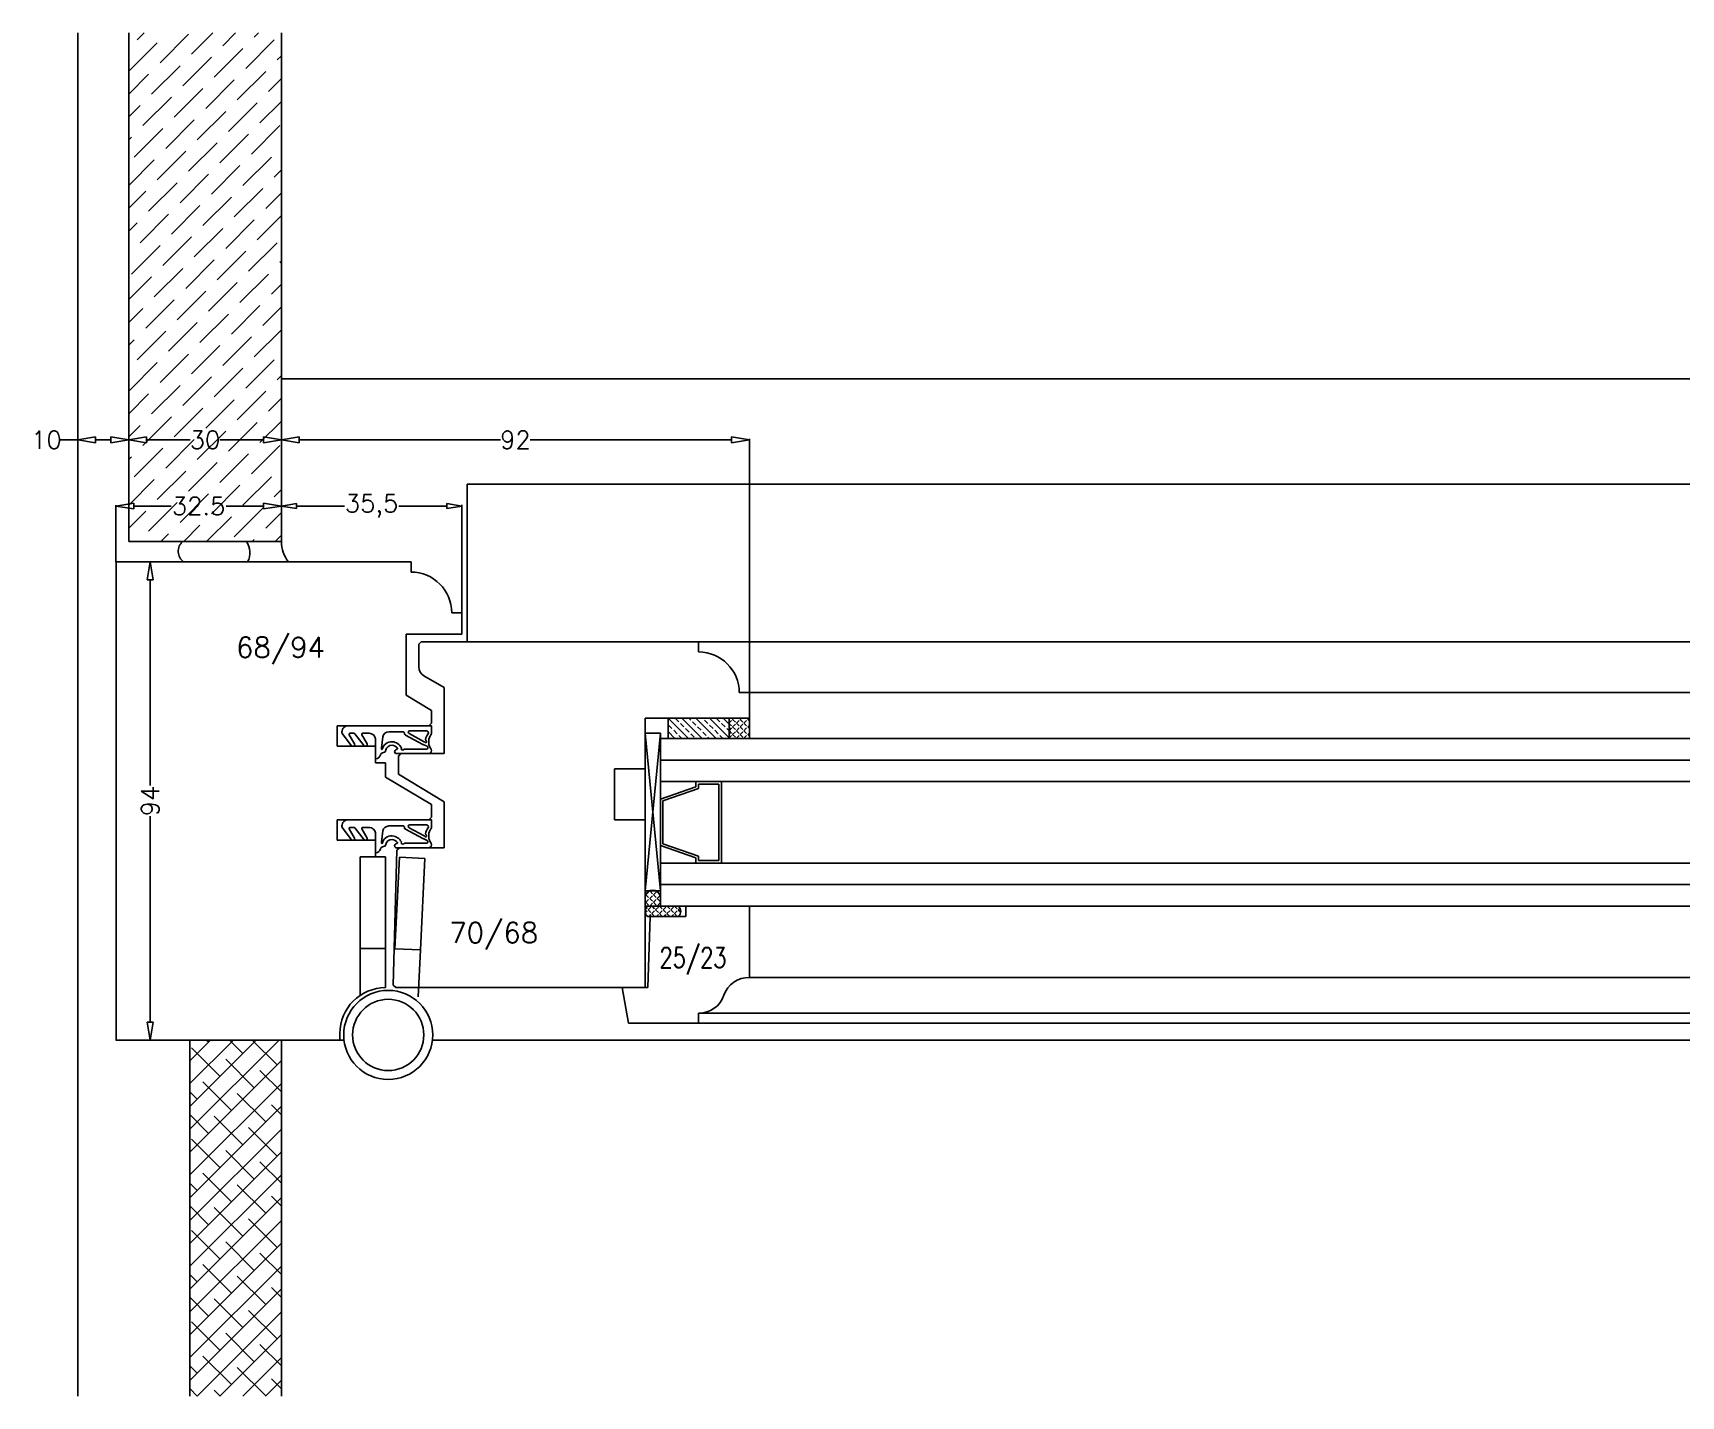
# Model space of a CAD drawing. Header units: millimetres. Extents: x 2806 to 10642, y -276 to 6064.
# Drawn here: x 9234.9 to 9558.9, y 2604.6 to 2872.6 of the extents above; entities that cross this region are included whole.
import ezdxf
from ezdxf.enums import TextEntityAlignment as Align

# ---------------------------------------------------------------- set-up
doc = ezdxf.new("R2010")
doc.units = ezdxf.units.MM
doc.layers.get('0').update_dxf_attribs({"color": 250})
doc.layers.add('dim', color=7, linetype='Continuous')
doc.styles.add('romans', font='romans.shx')
doc.dimstyles.new('Ech 1-1', dxfattribs={"dimtxt": 3.5, "dimasz": 3, "dimexe": 0.25, "dimexo": 0, "dimgap": 0.01, "dimtad": 0, "dimdec": 8, "dimzin": 12, "dimtxsty": 'romans', "dimblk": 'CLOSEDBLANK', "dimcen": 2.5, "dimclrd": 9, "dimclre": 9, "dimclrt": 6, "dimadec": 4, "dimazin": 3, "dimtfac": 1, "dimtdec": 8, "dimtmove": 0, "dimatfit": 3, "dimldrblk": 'CLOSEDBLANK', "dimfxl": 1, "dimarcsym": 0})
doc.dimstyles.new('ECH1-1', dxfattribs={"dimtxt": 3.5, "dimasz": 3.5, "dimexe": 0.18, "dimexo": 0, "dimgap": 0.09, "dimtad": 0, "dimdec": 4, "dimdsep": 46, "dimtxsty": 'romans', "dimblk1": 'CLOSEDBLANK', "dimblk2": 'CLOSEDBLANK', "dimsah": 1, "dimcen": 1, "dimclrd": 3, "dimclre": 3, "dimclrt": 6, "dimadec": 0, "dimazin": 0, "dimtfac": 1, "dimtdec": 4, "dimtofl": 0, "dimtmove": 0, "dimatfit": 3, "dimldrblk": 'CLOSEDBLANK', "dimfxl": 1, "dimtolj": 1, "dimtzin": 0, "dimarcsym": 0})

# ---------------------------------------------------------------- blocks, each defined once
blk = doc.blocks.new('_ClosedBlank')
at = {"color": 0, "linetype": 'ByBlock', "lineweight": -2}
for p, q in [((-1, 0.167), (0, 0)), ((-1, 0.167), (-1, -0.167)), ((0, 0), (-1, -0.167))]:
    blk.add_line(p, q, dxfattribs=at)
blk = doc.blocks.new('*D19')
at = {"layer": 'Defpoints', "color": 0, "transparency": 16777216}
for p in [(9251.24, 2779.55), (9283.74, 2772.56), (9251.24, 2768.56)]:
    blk.add_point(p, dxfattribs=at)
at = {"layer": 'dim', "color": 3, "lineweight": -2, "transparency": 16777216}
for p, q in [((9251.24, 2768.56), (9251.24, 2779.73)), ((9254.74, 2779.55), (9262.07, 2779.55)), ((9280.24, 2779.55), (9272.92, 2779.55)), ((9283.74, 2772.56), (9283.74, 2779.73))]:
    blk.add_line(p, q, dxfattribs=at)
at = {"layer": 'dim', "color": 3, "lineweight": -2, "transparency": 16777216, "xscale": 3.5, "yscale": 3.5, "zscale": 3.5, "rotation": 180}
blk.add_blockref('_ClosedBlank', (9251.24, 2779.55), dxfattribs=at)
at = {"layer": 'dim', "color": 3, "lineweight": -2, "transparency": 16777216, "xscale": 3.5, "yscale": 3.5, "zscale": 3.5}
blk.add_blockref('_ClosedBlank', (9283.74, 2779.55), dxfattribs=at)
at = {"layer": 'dim', "color": 6, "transparency": 16777216, "insert": (9267.49, 2779.55), "char_height": 3.5, "attachment_point": 5, "style": 'romans'}
blk.add_mtext('\\A1;32.5', dxfattribs=at)
blk = doc.blocks.new('*D77')
at = {"layer": 'Defpoints', "color": 0, "transparency": 16777216}
for p in [(9283.74, 2792.55), (9253.74, 2772.56), (9283.74, 2772.56)]:
    blk.add_point(p, dxfattribs=at)
at = {"layer": 'dim', "color": 3, "lineweight": -2, "transparency": 16777216}
for p, q in [((9253.74, 2772.56), (9253.74, 2792.73)), ((9257.24, 2792.55), (9265.82, 2792.55)), ((9280.24, 2792.55), (9271.67, 2792.55)), ((9283.74, 2772.56), (9283.74, 2792.73))]:
    blk.add_line(p, q, dxfattribs=at)
at = {"layer": 'dim', "color": 3, "lineweight": -2, "transparency": 16777216, "xscale": 3.5, "yscale": 3.5, "zscale": 3.5, "rotation": 180}
blk.add_blockref('_ClosedBlank', (9253.74, 2792.55), dxfattribs=at)
at = {"layer": 'dim', "color": 3, "lineweight": -2, "transparency": 16777216, "xscale": 3.5, "yscale": 3.5, "zscale": 3.5}
blk.add_blockref('_ClosedBlank', (9283.74, 2792.55), dxfattribs=at)
at = {"layer": 'dim', "color": 6, "transparency": 16777216, "insert": (9268.74, 2792.55), "char_height": 3.5, "attachment_point": 5, "style": 'romans'}
blk.add_mtext('\\A1;30', dxfattribs=at)
blk = doc.blocks.new('*D20')
at = {"layer": 'Defpoints', "color": 0, "transparency": 16777216}
for p in [(9243.74, 2792.55), (9243.74, 2772.56), (9253.74, 2772.56)]:
    blk.add_point(p, dxfattribs=at)
at = {"layer": 'dim', "color": 3, "lineweight": -2, "transparency": 16777216}
for p, q in [((9243.74, 2792.55), (9240.24, 2792.55)), ((9243.74, 2772.56), (9243.74, 2792.73)), ((9250.24, 2792.55), (9247.24, 2792.55)), ((9253.74, 2772.56), (9253.74, 2792.73))]:
    blk.add_line(p, q, dxfattribs=at)
at = {"layer": 'dim', "color": 3, "lineweight": -2, "transparency": 16777216, "xscale": 3.5, "yscale": 3.5, "zscale": 3.5, "rotation": 180}
blk.add_blockref('_ClosedBlank', (9243.74, 2792.55), dxfattribs=at)
at = {"layer": 'dim', "color": 3, "lineweight": -2, "transparency": 16777216, "xscale": 3.5, "yscale": 3.5, "zscale": 3.5}
blk.add_blockref('_ClosedBlank', (9253.74, 2792.55), dxfattribs=at)
at = {"layer": 'dim', "color": 6, "transparency": 16777216, "insert": (9237.57, 2792.55), "char_height": 3.5, "attachment_point": 5, "style": 'romans'}
blk.add_mtext('\\A1;10', dxfattribs=at)
blk = doc.blocks.new('*D78')
at = {"layer": 'Defpoints', "color": 0, "transparency": 16777216}
for p in [(9251.24, 2768.56), (9251.24, 2674.56), (9257.95, 2674.56)]:
    blk.add_point(p, dxfattribs=at)
at = {"layer": 'dim', "color": 3, "lineweight": -2, "transparency": 16777216}
for p, q in [((9251.24, 2768.56), (9258.13, 2768.56)), ((9257.95, 2765.06), (9257.95, 2724.57)), ((9257.95, 2678.06), (9257.95, 2718.55)), ((9251.24, 2674.56), (9258.13, 2674.56))]:
    blk.add_line(p, q, dxfattribs=at)
at = {"layer": 'dim', "color": 3, "lineweight": -2, "transparency": 16777216, "xscale": 3.5, "yscale": 3.5, "zscale": 3.5}
for p, rotation in [((9257.95, 2768.56), 90), ((9257.95, 2674.56), 270)]:
    blk.add_blockref('_ClosedBlank', p, dxfattribs=dict(at, rotation=rotation))
at = {"layer": 'dim', "color": 6, "transparency": 16777216, "insert": (9257.95, 2721.56), "char_height": 3.5, "attachment_point": 5, "rotation": 90, "style": 'romans'}
blk.add_mtext('\\A1;94', dxfattribs=at)
blk = doc.blocks.new('*D21')
at = {"layer": 'Defpoints', "color": 0, "transparency": 16777216}
for p in [(9283.74, 2792.55), (9283.74, 2772.56), (9375.74, 2742.86)]:
    blk.add_point(p, dxfattribs=at)
at = {"layer": 'dim', "color": 3, "lineweight": -2, "transparency": 16777216}
for p, q in [((9283.74, 2772.56), (9283.74, 2792.73)), ((9287.24, 2792.55), (9326.82, 2792.55)), ((9372.24, 2792.55), (9332.67, 2792.55)), ((9375.74, 2742.86), (9375.74, 2792.73))]:
    blk.add_line(p, q, dxfattribs=at)
at = {"layer": 'dim', "color": 3, "lineweight": -2, "transparency": 16777216, "xscale": 3.5, "yscale": 3.5, "zscale": 3.5, "rotation": 180}
blk.add_blockref('_ClosedBlank', (9283.74, 2792.55), dxfattribs=at)
at = {"layer": 'dim', "color": 3, "lineweight": -2, "transparency": 16777216, "xscale": 3.5, "yscale": 3.5, "zscale": 3.5}
blk.add_blockref('_ClosedBlank', (9375.74, 2792.55), dxfattribs=at)
at = {"layer": 'dim', "color": 6, "transparency": 16777216, "insert": (9329.74, 2792.55), "char_height": 3.5, "attachment_point": 5, "style": 'romans'}
blk.add_mtext('\\A1;92', dxfattribs=at)
blk = doc.blocks.new('*D79')
at = {"layer": 'Defpoints', "color": 0, "transparency": 16777216}
for p in [(9283.74, 2779.55), (9283.74, 2772.56), (9319.24, 2758.56)]:
    blk.add_point(p, dxfattribs=at)
at = {"layer": 'dim', "color": 9, "lineweight": -2, "transparency": 16777216}
for p, q in [((9283.74, 2772.56), (9283.74, 2779.8)), ((9286.74, 2779.55), (9296.15, 2779.55)), ((9316.24, 2779.55), (9306.84, 2779.55)), ((9319.24, 2758.56), (9319.24, 2779.8))]:
    blk.add_line(p, q, dxfattribs=at)
at = {"layer": 'dim', "color": 9, "lineweight": -2, "transparency": 16777216, "xscale": 3, "yscale": 3, "zscale": 3, "rotation": 180}
blk.add_blockref('_ClosedBlank', (9283.74, 2779.55), dxfattribs=at)
at = {"layer": 'dim', "color": 9, "lineweight": -2, "transparency": 16777216, "xscale": 3, "yscale": 3, "zscale": 3}
blk.add_blockref('_ClosedBlank', (9319.24, 2779.55), dxfattribs=at)
at = {"layer": 'dim', "color": 6, "transparency": 16777216, "insert": (9301.49, 2779.55), "char_height": 3.5, "attachment_point": 5, "style": 'romans'}
blk.add_mtext('35,5', dxfattribs=at)

msp = doc.modelspace()

# ---------------------------------------------------------------- linework, layer by layer
for p, q in [((9243.74194473, 2604.55856767), (9243.74194473, 2872.55856767)), ((9253.74194473, 2772.55856767), (9253.74194473, 2872.55856767)), ((9283.74194473, 2872.55856767), (9283.74194473, 2772.55856767)), ((9283.74194473, 2804.55856767), (10503.74194473, 2804.55856767)), ((9320.24194473, 2783.85856767), (9320.24194473, 2752.85856767)), ((9320.24194473, 2783.85856767), (9859.74194473, 2783.85856767)), ((9283.74194473, 2772.55856767), (9253.74194473, 2772.55856767)), ((9251.24194473, 2674.55856767), (9251.24194473, 2768.55856767)), ((9251.24194473, 2768.55856767), (9309.24194473, 2768.55856767)), ((9309.24194473, 2768.55856767), (9309.24194473, 2766.55856767)), ((9317.24194473, 2758.55856767), (9319.24194473, 2758.55856767)), ((9319.24194473, 2758.55856767), (9319.24194473, 2754.35856767)), ((9319.24194473, 2754.35856767), (9308.24194473, 2754.35856767)), ((9308.24194473, 2754.35856767), (9308.24194473, 2742.35856767)), ((9310.74194473, 2752.35856767), (9311.24194473, 2752.85856767)), ((9310.74194473, 2747.90863688), (9310.74194473, 2752.35856767)), ((9311.24194473, 2752.85856767), (9365.74194473, 2752.85856767)), ((9365.74194473, 2752.85856767), (9592.74194473, 2752.85856767)), ((9365.74194473, 2752.85856767), (9365.74194473, 2750.85856767)), ((9315.74194473, 2743.85658151), (9311.73850855, 2746.1785745)), ((9315.74194473, 2730.85856767), (9315.74194473, 2743.85658151)), ((9308.24194473, 2742.35856767), (9313.24194473, 2739.35856767)), ((9373.74194473, 2742.85856767), (9375.74194473, 2742.85856767)), ((9375.74194473, 2742.85856767), (9582.74194473, 2742.85856767)), ((9375.74194473, 2742.85856767), (9375.74194473, 2737.85856767)), ((9313.24194473, 2739.35856767), (9313.24194473, 2736.85856767)), ((9375.74194473, 2737.85856767), (9355.24194473, 2737.85856767)), ((9355.24194473, 2737.85856767), (9355.24194473, 2727.85856767)), ((9359.74194473, 2737.85856767), (9359.74194473, 2733.85856767)), ((9371.74194473, 2737.85856767), (9359.74194473, 2737.85856767)), ((9371.74194473, 2733.85856767), (9371.74194473, 2737.85856767)), ((9371.74194473, 2737.85856767), (9371.74194473, 2733.85856767)), ((9375.74194473, 2737.85856767), (9371.74194473, 2737.85856767)), ((9375.74194473, 2733.85856767), (9375.74194473, 2737.85856767)), ((9312.74194473, 2736.35856767), (9294.74194473, 2736.35856767)), ((9294.74194473, 2736.35856767), (9294.74194473, 2732.35856767)), ((9313.24194473, 2736.85856767), (9312.74194473, 2736.35856767)), ((9355.24194473, 2734.85856767), (9358.24194473, 2703.85856767)), ((9358.24194473, 2734.85856767), (9355.24194473, 2703.85856767)), ((9358.24194473, 2734.85856767), (9355.24194473, 2734.85856767)), ((9355.24194473, 2734.85856767), (9355.24194473, 2703.85856767)), ((9358.24194473, 2703.85856767), (9358.24194473, 2734.85856767)), ((9294.74194473, 2732.35856767), (9302.24194473, 2732.35856767)), ((9302.24194473, 2732.35856767), (9302.24194473, 2729.05856767)), ((9306.74194473, 2730.35856767), (9307.24194473, 2730.85856767)), ((9307.24194473, 2730.85856767), (9315.74194473, 2730.85856767)), ((9837.24194473, 2733.85856767), (9358.24194473, 2733.85856767)), ((9358.24194473, 2700.85856767), (9358.24194473, 2733.85856767)), ((9359.74194473, 2733.85856767), (9371.74194473, 2733.85856767)), ((9371.74194473, 2733.85856767), (9375.74194473, 2733.85856767)), ((9302.24194473, 2729.05856767), (9304.24194473, 2729.05856767)), ((9304.24194473, 2729.05856767), (9304.24194473, 2726.25856767)), ((9306.74194473, 2726.85858098), (9306.74194473, 2730.35856767)), ((9355.24194473, 2727.85856767), (9349.24194473, 2727.85856767)), ((9349.24194473, 2727.85856767), (9349.24194473, 2717.85856767)), ((9837.24194473, 2729.60856767), (9358.24194473, 2729.60856767)), ((9304.24194473, 2726.25856767), (9313.24194473, 2720.85856767)), ((9315.74194473, 2721.35858988), (9306.74194473, 2726.85858098)), ((9365.24159952, 2724.35902794), (9358.24159952, 2721.92569715)), ((9837.24194473, 2725.35856767), (9358.24194473, 2725.35856767)), ((9370.24159952, 2725.35902794), (9365.24159952, 2725.35902794)), ((9365.24159952, 2725.35902794), (9365.24159952, 2724.35902794)), ((9369.74159952, 2724.85902794), (9365.74159952, 2724.85902794)), ((9365.74159952, 2724.85902794), (9365.74159952, 2724.00348892)), ((9369.74159952, 2709.85902793), (9369.74159952, 2724.85902794)), ((9370.24159952, 2709.35902793), (9370.24159952, 2725.35902794)), ((9315.74194473, 2712.35856767), (9315.74194473, 2721.35858988)), ((9358.24159952, 2721.92569715), (9358.24159952, 2712.79235872)), ((9365.74159952, 2724.00348892), (9358.74159952, 2721.57015813)), ((9358.74159952, 2721.57015813), (9358.74159952, 2713.14789774)), ((9312.74194473, 2717.85856767), (9294.74194473, 2717.85856767)), ((9294.74194473, 2717.85856767), (9294.74194473, 2713.85856767)), ((9313.24194473, 2718.35856767), (9312.74194473, 2717.85856767)), ((9313.24194473, 2720.85856767), (9313.24194473, 2718.35856767)), ((9349.24194473, 2717.85856767), (9355.24194473, 2717.85856767)), ((9355.24194473, 2717.85856767), (9355.24194473, 2684.85856767)), ((9294.74194473, 2713.85856767), (9302.24194473, 2713.85856767)), ((9302.24194473, 2713.85856767), (9302.24194473, 2710.55856767)), ((9305.74194473, 2685.35839822), (9306.44507414, 2711.85873713)), ((9306.44507414, 2711.85873713), (9306.95809056, 2712.35856767)), ((9306.95809056, 2712.35856767), (9315.74194473, 2712.35856767)), ((9358.24159952, 2712.79235872), (9365.24159952, 2710.35902793)), ((9358.74159952, 2713.14789774), (9365.74159952, 2710.71456695)), ((9299.24194473, 2692.55856767), (9299.24194473, 2710.55856767)), ((9299.24194473, 2710.55856767), (9304.24194473, 2710.55856767)), ((9302.24194473, 2710.55856767), (9304.24194473, 2710.55856767)), ((9304.24194473, 2710.55856767), (9304.24194473, 2692.55856767)), ((9304.24194473, 2710.55856767), (9304.24194473, 2684.85856767)), ((9306.95920905, 2710.4918432), (9306.07573462, 2692.51353758)), ((9311.95318283, 2710.24643364), (9306.95920905, 2710.4918432)), ((9311.0697084, 2692.26812802), (9311.95318283, 2710.24643364)), ((9837.24194473, 2709.35856767), (9358.24194473, 2709.35856767)), ((9365.24159952, 2710.35902793), (9365.24159952, 2709.35902793)), ((9365.24159952, 2709.35902793), (9370.24159952, 2709.35902793)), ((9365.74159952, 2710.71456695), (9365.74159952, 2709.85902793)), ((9365.74159952, 2709.85902793), (9369.74159952, 2709.85902793)), ((9837.24194473, 2705.10856767), (9358.24194473, 2705.10856767)), ((9355.24194473, 2703.85856767), (9358.24194473, 2703.85856767)), ((9355.24194473, 2702.85856767), (9355.24194473, 2700.85856767)), ((9358.24194473, 2700.85856767), (9358.24194473, 2702.85856767)), ((9355.24194473, 2700.85856767), (9358.24194473, 2700.85856767)), ((9355.74194473, 2684.85856767), (9356.24194473, 2698.85856767)), ((9361.74194473, 2700.85856767), (9355.75274429, 2700.85856767)), ((9355.75274429, 2698.85856767), (9361.74194473, 2698.85856767)), ((9356.24194473, 2698.85856767), (9363.24194473, 2698.85856767)), ((9837.24194473, 2700.85856767), (9358.24194473, 2700.85856767)), ((9363.24194473, 2698.85856767), (9363.24194473, 2700.85856767)), ((9363.24194473, 2700.85856767), (9375.74194473, 2700.85856767)), ((9375.74194473, 2700.85856767), (9375.74194473, 2686.85856767)), ((9299.24194473, 2692.55856767), (9299.24194473, 2683.34188245)), ((9304.24194473, 2692.55856767), (9299.24194473, 2692.55856767)), ((9306.07573462, 2692.51353758), (9311.0697084, 2692.26812802)), ((9311.0697084, 2692.26812802), (9310.61733587, 2683.06255114)), ((9582.74194473, 2686.85856767), (9375.74194473, 2686.85856767)), ((9306.22892831, 2684.85856767), (9305.74194473, 2685.35839822)), ((9355.24194473, 2684.85856767), (9306.22892831, 2684.85856767)), ((9351.99194473, 2677.85856767), (9350.74194473, 2684.85856767)), ((9350.74194473, 2684.85856767), (9355.74194473, 2684.85856767)), ((9365.74194473, 2679.85856767), (9365.74194473, 2677.85856767)), ((9592.74194473, 2679.85856767), (9365.97503899, 2679.85856767)), ((9295.24194473, 2675.85856767), (9295.24194473, 2674.55856767)), ((9365.74194473, 2677.85856767), (9351.99194473, 2677.85856767)), ((9592.74194473, 2677.85856767), (9365.74194473, 2677.85856767)), ((9295.24194473, 2674.55856767), (9251.24194473, 2674.55856767)), ((9265.74194473, 2604.55856767), (9265.74194473, 2674.55856767)), ((9283.74194473, 2604.55856767), (9283.74194473, 2674.55856767)), ((9295.24194473, 2674.55856767), (9296.00924755, 2674.55856767)), ((9859.74194473, 2674.55856767), (9313.47464191, 2674.55856767))]:
    msp.add_line(p, q)
at = {"linetype": 'Continuous'}
for p, q in [((9253.74194473, 2865.02349159), (9259.3310444, 2870.61259127)), ((9255.40218235, 2871.17385727), (9256.78689275, 2872.55856767)), ((9259.89231041, 2866.68372921), (9265.50497049, 2872.29638929)), ((9266.06623649, 2868.36752724), (9270.25727693, 2872.55856767)), ((9272.24016258, 2870.05132526), (9274.74740499, 2872.55856767)), ((9276.73029064, 2865.5611972), (9282.34295071, 2871.17385727)), ((9278.41408866, 2871.73512328), (9279.23753305, 2872.55856767)), ((9264.38243847, 2862.19360115), (9269.99509855, 2867.80626123)), ((9270.55636455, 2863.87739918), (9276.16902463, 2869.49005925)), ((9282.90421672, 2867.24499522), (9283.74194473, 2868.08272323)), ((9253.74194473, 2860.53336353), (9257.64724638, 2864.43866518)), ((9258.20851239, 2860.50980313), (9263.82117246, 2866.12246321)), ((9275.04649262, 2859.38727112), (9280.65915269, 2864.99993119)), ((9262.69864045, 2856.01967507), (9268.31130052, 2861.63233515)), ((9268.87256653, 2857.70347309), (9274.48522661, 2863.31613317)), ((9281.2204187, 2861.07106914), (9283.74194473, 2863.59259517)), ((9253.74194473, 2856.04323547), (9255.96344836, 2858.2647391)), ((9256.52471437, 2854.33587705), (9262.13737444, 2859.94853712)), ((9267.18876851, 2851.52954701), (9272.80142858, 2857.14220708)), ((9273.36269459, 2853.21334503), (9278.97535467, 2858.82600511)), ((9279.53662068, 2854.89714305), (9283.74194473, 2859.10246711)), ((9261.01484243, 2849.84574899), (9266.6275025, 2855.45840906)), ((9277.85282265, 2848.72321697), (9283.46548273, 2854.33587705)), ((9253.74194473, 2851.55310741), (9254.27965034, 2852.09081302)), ((9254.84091634, 2848.16195096), (9260.45357642, 2853.77461104)), ((9265.50497049, 2845.35562093), (9271.11763056, 2850.968281)), ((9271.67889657, 2847.03941895), (9277.29155665, 2852.65207902)), ((9253.74194473, 2842.57285129), (9258.7697784, 2847.60068496)), ((9259.3310444, 2843.6718229), (9264.94370448, 2849.28448298)), ((9276.16902463, 2842.54929089), (9281.78168471, 2848.16195096)), ((9263.82117246, 2839.18169484), (9269.43383254, 2844.79435492)), ((9269.99509855, 2840.86549287), (9275.60775862, 2846.47815294)), ((9282.34295071, 2844.23308891), (9283.74194473, 2845.63208293)), ((9253.74194473, 2838.08272323), (9257.08598037, 2841.42675887)), ((9257.64724638, 2837.49789682), (9263.25990646, 2843.1105569)), ((9274.48522661, 2836.3753648), (9280.09788668, 2841.98802488)), ((9280.65915269, 2838.05916283), (9283.74194473, 2841.14195487)), ((9262.13737444, 2833.00776876), (9267.75003452, 2838.62042884)), ((9268.31130052, 2834.69156678), (9273.9239606, 2840.30422686)), ((9253.74194473, 2833.59259517), (9255.40218235, 2835.25283279)), ((9255.96344836, 2831.32397074), (9261.57610843, 2836.93663081)), ((9272.80142858, 2830.20143872), (9278.41408866, 2835.8140988)), ((9278.97535467, 2831.88523674), (9283.74194473, 2836.65182681)), ((9260.45357642, 2826.83384268), (9266.06623649, 2832.44650275)), ((9266.6275025, 2828.5176407), (9272.24016258, 2834.13030077)), ((9277.29155665, 2825.71131066), (9282.90421672, 2831.32397074)), ((9254.27965034, 2825.15004465), (9259.89231041, 2830.76270473)), ((9271.11763056, 2824.02751264), (9276.73029064, 2829.64017271)), ((9258.7697784, 2820.65991659), (9264.38243847, 2826.27257667)), ((9264.94370448, 2822.34371462), (9270.55636455, 2827.95637469)), ((9275.60775862, 2819.53738458), (9281.2204187, 2825.15004465)), ((9283.46548273, 2827.39510868), (9283.74194473, 2827.67157068)), ((9253.74194473, 2820.12221099), (9258.20851239, 2824.58877865)), ((9263.25990646, 2816.16978853), (9268.87256653, 2821.78244861)), ((9269.43383254, 2817.85358656), (9275.04649262, 2823.46624663)), ((9281.78168471, 2821.2211826), (9283.74194473, 2823.18144262)), ((9253.74194473, 2815.63208293), (9256.52471437, 2818.41485256)), ((9257.08598037, 2814.48599051), (9262.69864045, 2820.09865059)), ((9273.9239606, 2813.36345849), (9279.53662068, 2818.97611857)), ((9280.09788668, 2815.04725652), (9283.74194473, 2818.69131456)), ((9261.57610843, 2809.99586245), (9267.18876851, 2815.60852252)), ((9267.75003452, 2811.67966047), (9273.36269459, 2817.29232055)), ((9253.74194473, 2811.14195487), (9254.84091634, 2812.24092648)), ((9255.40218235, 2808.31206443), (9261.01484243, 2813.9247245)), ((9272.24016258, 2807.18953241), (9277.85282265, 2812.80219249)), ((9278.41408866, 2808.87333043), (9283.74194473, 2814.2011865)), ((9259.89231041, 2803.82193637), (9265.50497049, 2809.43459644)), ((9266.06623649, 2805.50573439), (9271.67889657, 2811.11839446)), ((9253.74194473, 2802.16169874), (9259.3310444, 2807.75079842)), ((9270.55636455, 2801.01560633), (9276.16902463, 2806.6282664)), ((9276.73029064, 2802.69940435), (9282.34295071, 2808.31206443)), ((9258.20851239, 2797.64801028), (9263.82117246, 2803.26067036)), ((9264.38243847, 2799.33180831), (9269.99509855, 2804.94446838)), ((9275.04649262, 2796.52547827), (9280.65915269, 2802.13813834)), ((9282.90421672, 2804.38320237), (9283.74194473, 2805.22093038)), ((9253.74194473, 2797.67157068), (9257.64724638, 2801.57687234)), ((9268.87256653, 2794.84168024), (9274.48522661, 2800.45434032)), ((9281.2204187, 2798.20927629), (9283.74194473, 2800.73080232)), ((9256.52471437, 2791.4740842), (9262.13737444, 2797.08674428)), ((9262.69864045, 2793.15788222), (9268.31130052, 2798.7705423)), ((9273.36269459, 2790.35155218), (9278.97535467, 2795.96421226)), ((9279.53662068, 2792.03535021), (9283.74194473, 2796.24067426)), ((9253.74194473, 2793.18144262), (9255.96344836, 2795.40294625)), ((9261.01484243, 2786.98395614), (9266.6275025, 2792.59661621)), ((9267.18876851, 2788.66775416), (9272.80142858, 2794.28041424)), ((9253.74194473, 2788.69131456), (9254.27965034, 2789.22902017)), ((9254.84091634, 2785.30015812), (9260.45357642, 2790.91281819)), ((9271.67889657, 2784.1776261), (9277.29155665, 2789.79028618)), ((9277.85282265, 2785.86142412), (9283.46548273, 2791.4740842)), ((9259.3310444, 2780.81003006), (9264.94370448, 2786.42269013)), ((9265.50497049, 2782.49382808), (9271.11763056, 2788.10648815)), ((9253.74194473, 2779.71105844), (9258.7697784, 2784.73889211)), ((9269.99509855, 2778.00370002), (9275.60775862, 2783.61636009)), ((9276.16902463, 2779.68749804), (9281.78168471, 2785.30015812)), ((9282.34295071, 2781.37129606), (9283.74194473, 2782.77029008)), ((9257.64724638, 2774.63610397), (9263.25990646, 2780.24876405)), ((9263.82117246, 2776.319902), (9269.43383254, 2781.93256207)), ((9253.74194473, 2775.22093038), (9257.08598037, 2778.56496603)), ((9269.04009426, 2772.55856767), (9273.9239606, 2777.44243401)), ((9274.48522661, 2773.51357196), (9280.09788668, 2779.12623203)), ((9280.65915269, 2775.19736998), (9283.74194473, 2778.28016202)), ((9260.05983814, 2772.55856767), (9261.57610843, 2774.07483796)), ((9264.5499662, 2772.55856767), (9267.75003452, 2775.75863599)), ((9278.02035038, 2772.55856767), (9278.41408866, 2772.95230595)), ((9282.51047845, 2772.55856767), (9283.74194473, 2773.79003396)), ((9359.78815024, 2737.85856767), (9363.78815024, 2733.85856767)), ((9361.18980863, 2737.80394771), (9361.86332784, 2737.1304285)), ((9362.48222708, 2737.85856767), (9366.48222708, 2733.85856767)), ((9363.8292655, 2737.85856767), (9364.22064507, 2737.46718811)), ((9365.17630392, 2737.85856767), (9369.17630392, 2733.85856767)), ((9366.52334234, 2737.85856767), (9366.5779623, 2737.80394771)), ((9366.9147219, 2737.46718811), (9367.58824111, 2736.7936689)), ((9367.87038075, 2737.85856767), (9371.74194473, 2733.9870037)), ((9369.27203914, 2737.80394771), (9369.94555834, 2737.1304285)), ((9370.56445759, 2737.85856767), (9371.74194473, 2736.68108053)), ((9371.74194473, 2736.90625726), (9372.23552365, 2737.39983619)), ((9372.18090369, 2737.85856767), (9372.23552365, 2737.80394771)), ((9372.43757942, 2737.60189195), (9372.69425514, 2737.85856767)), ((9372.43757942, 2737.60189195), (9372.97639478, 2737.06307658)), ((9373.17845055, 2736.86102082), (9373.71726591, 2737.39983619)), ((9373.66264595, 2737.85856767), (9373.71726591, 2737.80394771)), ((9373.91932168, 2737.60189195), (9374.1759974, 2737.85856767)), ((9373.91932168, 2737.60189195), (9374.45813704, 2737.06307658)), ((9374.66019281, 2736.86102082), (9375.19900817, 2737.39983619)), ((9375.14438821, 2737.85856767), (9375.19900817, 2737.80394771)), ((9375.40106394, 2737.60189195), (9375.65773966, 2737.85856767)), ((9375.40106394, 2737.60189195), (9375.74194473, 2737.26101116)), ((9359.74194473, 2735.21069635), (9361.09407341, 2733.85856767)), ((9359.84277021, 2736.45690929), (9360.51628942, 2735.78339008)), ((9360.85304902, 2735.44663048), (9361.52656823, 2734.77311127)), ((9361.86332784, 2734.43635167), (9362.44111183, 2733.85856767)), ((9362.20008744, 2736.7936689), (9362.87360665, 2736.12014969)), ((9363.21036625, 2735.78339008), (9363.88388546, 2735.10987087)), ((9364.22064507, 2734.77311127), (9364.89416428, 2734.09959206)), ((9364.55740467, 2737.1304285), (9365.23092388, 2736.45690929)), ((9365.56768349, 2736.12014969), (9366.24120269, 2735.44663048)), ((9366.5779623, 2735.10987087), (9367.25148151, 2734.43635167)), ((9367.58824111, 2734.09959206), (9367.8292655, 2733.85856767)), ((9367.92500072, 2736.45690929), (9368.59851993, 2735.78339008)), ((9368.93527953, 2735.44663048), (9369.60879874, 2734.77311127)), ((9369.94555834, 2734.43635167), (9370.52334234, 2733.85856767)), ((9370.28231795, 2736.7936689), (9370.95583716, 2736.12014969)), ((9371.29259676, 2735.78339008), (9371.74194473, 2735.33404212)), ((9371.74194473, 2736.81578438), (9372.23552365, 2736.32220545)), ((9371.74194473, 2735.424515), (9372.23552365, 2735.91809393)), ((9371.74194473, 2735.33404212), (9372.23552365, 2734.84046319)), ((9371.74194473, 2733.94277274), (9372.23552365, 2734.43635167)), ((9372.43757942, 2736.12014969), (9372.97639478, 2736.65896506)), ((9372.43757942, 2736.12014969), (9372.97639478, 2735.58133432)), ((9372.43757942, 2734.63840743), (9372.97639478, 2735.1772228)), ((9372.43757942, 2734.63840743), (9372.97639478, 2734.09959206)), ((9373.17845055, 2736.86102082), (9373.71726591, 2736.32220545)), ((9373.17845055, 2735.37927856), (9373.71726591, 2735.91809393)), ((9373.17845055, 2735.37927856), (9373.71726591, 2734.84046319)), ((9373.17845055, 2733.8975363), (9373.71726591, 2734.43635167)), ((9373.91932168, 2736.12014969), (9374.45813704, 2736.65896506)), ((9373.91932168, 2736.12014969), (9374.45813704, 2735.58133432)), ((9373.91932168, 2734.63840743), (9374.45813704, 2735.1772228)), ((9373.91932168, 2734.63840743), (9374.45813704, 2734.09959206)), ((9374.66019281, 2736.86102082), (9375.19900817, 2736.32220545)), ((9374.66019281, 2735.37927856), (9375.19900817, 2735.91809393)), ((9374.66019281, 2735.37927856), (9375.19900817, 2734.84046319)), ((9374.66019281, 2733.8975363), (9375.19900817, 2734.43635167)), ((9375.40106394, 2736.12014969), (9375.74194473, 2736.46103048)), ((9375.40106394, 2736.12014969), (9375.74194473, 2735.7792689)), ((9375.40106394, 2734.63840743), (9375.74194473, 2734.97928822)), ((9375.40106394, 2734.63840743), (9375.74194473, 2734.29752664)), ((9359.74194473, 2733.86365793), (9359.74703499, 2733.85856767)), ((9373.17845055, 2733.8975363), (9373.21741917, 2733.85856767)), ((9374.66019281, 2733.8975363), (9374.69916143, 2733.85856767)), ((9355.39754343, 2703.11662918), (9355.9363588, 2703.65544455)), ((9355.39754343, 2703.11662918), (9355.9363588, 2702.57781381)), ((9355.39754343, 2701.63488692), (9355.9363588, 2702.17370229)), ((9355.39754343, 2701.63488692), (9355.9363588, 2701.09607155)), ((9356.13841456, 2703.85750031), (9356.19527965, 2703.9143654)), ((9356.13841456, 2703.85750031), (9356.67722993, 2703.31868494)), ((9356.13841456, 2702.37575805), (9356.67722993, 2702.91457342)), ((9356.13841456, 2702.37575805), (9356.67722993, 2701.83694268)), ((9356.87928569, 2703.11662918), (9357.41810106, 2703.65544455)), ((9356.87928569, 2703.11662918), (9357.41810106, 2702.57781381)), ((9356.87928569, 2701.63488692), (9357.41810106, 2702.17370229)), ((9356.87928569, 2701.63488692), (9357.41810106, 2701.09607155)), ((9357.62015682, 2702.37575805), (9358.15897219, 2702.91457342)), ((9357.62015682, 2702.37575805), (9358.15897219, 2701.83694268)), ((9355.26969269, 2699.59832489), (9355.62245671, 2699.9510889)), ((9355.44335469, 2700.53430244), (9355.62245671, 2700.35520042)), ((9355.82451247, 2700.15314466), (9356.36332784, 2700.69196003)), ((9355.82451247, 2700.15314466), (9356.36332784, 2699.61432929)), ((9356.01167774, 2698.85856767), (9356.36332784, 2699.21021777)), ((9356.13841456, 2700.89401579), (9356.67722993, 2701.43283116)), ((9356.13841456, 2700.89401579), (9356.17386267, 2700.85856767)), ((9356.5653836, 2699.41227353), (9357.10419897, 2699.9510889)), ((9356.5653836, 2699.41227353), (9357.10419897, 2698.87345816)), ((9356.60083171, 2700.85856767), (9357.10419897, 2700.35520042)), ((9357.30625473, 2700.15314466), (9357.8450701, 2700.69196003)), ((9357.30625473, 2700.15314466), (9357.8450701, 2699.61432929)), ((9357.49342, 2698.85856767), (9357.8450701, 2699.21021777)), ((9357.62015682, 2700.89401579), (9358.15897219, 2701.43283116)), ((9357.62015682, 2700.89401579), (9357.65560493, 2700.85856767)), ((9358.04712586, 2699.41227353), (9358.58594123, 2699.9510889)), ((9358.04712586, 2699.41227353), (9358.58594123, 2698.87345816)), ((9358.08257397, 2700.85856767), (9358.58594123, 2700.35520042)), ((9358.78799699, 2700.15314466), (9359.32681236, 2700.69196003)), ((9358.78799699, 2700.15314466), (9359.32681236, 2699.61432929)), ((9358.97516226, 2698.85856767), (9359.32681236, 2699.21021777)), ((9359.52886812, 2699.41227353), (9360.06768349, 2699.9510889)), ((9359.52886812, 2699.41227353), (9360.06768349, 2698.87345816)), ((9359.56431623, 2700.85856767), (9360.06768349, 2700.35520042)), ((9360.26973925, 2700.15314466), (9360.80855462, 2700.69196003)), ((9360.26973925, 2700.15314466), (9360.80855462, 2699.61432929)), ((9360.45690452, 2698.85856767), (9360.80855462, 2699.21021777)), ((9361.01061038, 2699.41227353), (9361.54942575, 2699.9510889)), ((9361.01061038, 2699.41227353), (9361.54942575, 2698.87345816)), ((9361.04605849, 2700.85856767), (9361.54942575, 2700.35520042)), ((9361.75148151, 2700.15314466), (9362.07718667, 2700.47884982)), ((9361.75148151, 2700.15314466), (9362.2285515, 2699.67607467)), ((9265.74194473, 2670.47760081), (9269.8229116, 2674.55856767)), ((9265.74194473, 2665.98747275), (9274.31303966, 2674.55856767)), ((9265.74194473, 2661.49734469), (9278.80316772, 2674.55856767)), ((9265.74194473, 2657.00721663), (9283.29329578, 2674.55856767)), ((9271.67889657, 2667.43429653), (9266.06623649, 2673.0469566)), ((9269.43383254, 2674.16948862), (9269.04475348, 2674.55856767)), ((9276.16902463, 2671.92442459), (9273.53488154, 2674.55856767)), ((9282.90421672, 2669.67936056), (9278.0250096, 2674.55856767)), ((9265.74194473, 2652.51708857), (9283.74194473, 2670.51708857)), ((9278.41408866, 2665.1892325), (9272.80142858, 2670.80189257)), ((9265.74194473, 2648.02696051), (9283.74194473, 2666.02696051)), ((9273.9239606, 2660.69910444), (9268.31130052, 2666.31176451)), ((9283.74194473, 2664.35150449), (9279.53662068, 2668.55682854)), ((9267.18876851, 2662.94416847), (9265.74194473, 2664.39099225)), ((9280.65915269, 2658.45404041), (9275.04649262, 2664.06670048)), ((9265.74194473, 2643.53683244), (9283.74194473, 2661.53683244)), ((9269.43383254, 2656.20897638), (9265.74194473, 2659.90086419)), ((9276.16902463, 2653.96391235), (9270.55636455, 2659.57657242)), ((9283.74194473, 2659.86137643), (9281.78168471, 2661.82163645)), ((9265.74194473, 2639.04670438), (9283.74194473, 2657.04670438)), ((9282.90421672, 2651.71884832), (9277.29155665, 2657.33150839)), ((9271.67889657, 2649.47378429), (9266.06623649, 2655.08644436)), ((9265.74194473, 2634.55657632), (9283.74194473, 2652.55657632)), ((9278.41408866, 2647.22872025), (9272.80142858, 2652.84138033)), ((9283.74194473, 2646.39099225), (9279.53662068, 2650.5963163)), ((9265.74194473, 2630.06644826), (9283.74194473, 2648.06644826)), ((9273.9239606, 2642.73859219), (9268.31130052, 2648.35125227)), ((9267.18876851, 2644.98365622), (9265.74194473, 2646.43048)), ((9265.74194473, 2625.5763202), (9283.74194473, 2643.5763202)), ((9280.65915269, 2640.49352816), (9275.04649262, 2646.10618824)), ((9283.74194473, 2641.90086419), (9281.78168471, 2643.86112421)), ((9269.43383254, 2638.24846413), (9265.74194473, 2641.94035194)), ((9276.16902463, 2636.0034001), (9270.55636455, 2641.61606018)), ((9265.74194473, 2621.08619214), (9283.74194473, 2639.08619214)), ((9271.67889657, 2631.51327204), (9266.06623649, 2637.12593212)), ((9282.90421672, 2633.75833607), (9277.29155665, 2639.37099615)), ((9265.74194473, 2616.59606408), (9283.74194473, 2634.59606408)), ((9278.41408866, 2629.26820801), (9272.80142858, 2634.88086809)), ((9273.9239606, 2624.77807995), (9268.31130052, 2630.39074003)), ((9283.74194473, 2628.43048), (9279.53662068, 2632.63580406)), ((9265.74194473, 2612.10593602), (9283.74194473, 2630.10593602)), ((9267.18876851, 2627.02314398), (9265.74194473, 2628.46996776)), ((9280.65915269, 2622.53301592), (9275.04649262, 2628.145676)), ((9265.74194473, 2607.61580796), (9283.74194473, 2625.61580796)), ((9269.43383254, 2620.28795189), (9265.74194473, 2623.9798397)), ((9283.74194473, 2623.94035194), (9281.78168471, 2625.90061197)), ((9267.1748325, 2604.55856767), (9283.74194473, 2621.1256799)), ((9276.16902463, 2618.04288786), (9270.55636455, 2623.65554794)), ((9282.90421672, 2615.79782383), (9277.29155665, 2621.41048391)), ((9271.67889657, 2613.5527598), (9266.06623649, 2619.16541988)), ((9271.66496056, 2604.55856767), (9283.74194473, 2616.63555184)), ((9278.41408866, 2611.30769577), (9272.80142858, 2616.92035585)), ((9283.74194473, 2610.46996776), (9279.53662068, 2614.67529182)), ((9273.9239606, 2606.81756771), (9268.31130052, 2612.43022779)), ((9276.15508862, 2604.55856767), (9283.74194473, 2612.14542378)), ((9267.18876851, 2609.06263174), (9265.74194473, 2610.50945552)), ((9280.65915269, 2604.57250368), (9275.04649262, 2610.18516376)), ((9283.74194473, 2605.9798397), (9281.78168471, 2607.94009973)), ((9267.20270451, 2604.55856767), (9265.74194473, 2606.01932746)), ((9271.69283258, 2604.55856767), (9270.55636455, 2605.69503569)), ((9280.64521669, 2604.55856767), (9283.74194473, 2607.65529572))]:
    msp.add_line(p, q, dxfattribs=at)
for points in [[(9305.49169994, 2732.50095389, -0.2065050504), (9306.58820303, 2731.87693282, -0.2775279877), (9306.46368006, 2731.71264743), (9306.25702099, 2731.62991685, 0.6262668152), (9306.20596885, 2730.91199147, 0.1314411963), (9306.40568097, 2730.85856767), (9312.74194498, 2730.85856767, 0.5091088478), (9313.1684424, 2731.73341101, -0.2944239165), (9313.0150253, 2734.3781059, 0.1734880961), (9313.24194498, 2735.01241404), (9313.24194498, 2736.35856767), (9296.86661807, 2736.35856767, 0.4153335345), (9295.64194498, 2735.13856327, 0.0481150671), (9295.66443625, 2734.90538403, 0.113375307), (9295.70079563, 2734.82354817), (9297.5210205, 2732.39853673, 0.2359658735), (9297.60099728, 2732.35856767), (9298.0140552, 2732.35856767, 0.2476591871), (9298.09660575, 2732.40212827, 0.2879370719), (9298.11111684, 2732.77409486), (9297.08514068, 2734.55889414, -0.5767224904), (9297.25853383, 2734.85856767), (9298.04643613, 2734.85856767, -0.2359658735), (9298.20638969, 2734.77862956), (9299.99289845, 2732.39853673, 0.2359658735), (9300.07287523, 2732.35856767), (9300.48593314, 2732.35856767, 0.2476591871), (9300.5684837, 2732.40212827, 0.2879370719), (9300.58299479, 2732.77409486), (9299.55701863, 2734.55889414, -0.5767224904), (9299.73041178, 2734.85856767), (9301.01468658, 2734.85856767, -0.3840936845), (9302.23737867, 2733.76315394, -0.0218128443), (9302.24194574, 2733.65856704), (9302.24194372, 2729.83366684), (9302.32909947, 2729.84129194, 0.3330431822), (9303.22249015, 2730.64119674, -0.2932451242), (9303.59768863, 2731.02962948, 0.0085275322), (9304.02724861, 2731.13898722, 0.2655173449), (9304.20425865, 2731.31599727, 0.0237483711), (9304.25007476, 2731.52199145, -0.3561488062), (9305.49169994, 2732.50095389, -0.3561488062)], [(9305.53343271, 2733.20012444, 0.3550050331), (9303.57538928, 2731.71100649, -0.567623715), (9303.49336095, 2731.68564089, -0.2470803573), (9303.39657328, 2731.94778068), (9303.6922613, 2734.19613411, -0.3517038519), (9304.86385222, 2735.13656767), (9307.6784523, 2735.13656767, -0.4142135624), (9307.9784523, 2734.83656767), (9307.9784523, 2734.74976794, 0.2770734156), (9308.1373638, 2734.48501516), (9311.5441022, 2732.66954182, -0.0411118959), (9311.75057475, 2732.58465041), (9312.42083252, 2732.30046855, -0.5066602499), (9312.42281478, 2731.76764534, -0.2770995092), (9312.20080591, 2731.75856767), (9308.05025812, 2731.75856767, 0.2134217653), (9307.82665133, 2731.65856767, -0.8862274344), (9307.33816833, 2731.99942433, 0.250570539), (9305.53996593, 2733.19970051)], [(9305.49169994, 2714.00095389, -0.2065050504), (9306.58820303, 2713.37693282, -0.2775279877), (9306.46368006, 2713.21264743), (9306.25702099, 2713.12991685, 0.6262668152), (9306.20596885, 2712.41199147, 0.1314411963), (9306.40568097, 2712.35856767), (9312.74194498, 2712.35856767, 0.5091088478), (9313.1684424, 2713.23341101, -0.2944239165), (9313.0150253, 2715.8781059, 0.1734880961), (9313.24194498, 2716.51241404), (9313.24194498, 2717.85856767), (9296.86661807, 2717.85856767, 0.4153335345), (9295.64194498, 2716.63856327, 0.0481150671), (9295.66443625, 2716.40538403, 0.113375307), (9295.70079563, 2716.32354817), (9297.5210205, 2713.89853673, 0.2359658735), (9297.60099728, 2713.85856767), (9298.0140552, 2713.85856767, 0.2476591871), (9298.09660575, 2713.90212827, 0.2879370719), (9298.11111684, 2714.27409486), (9297.08514068, 2716.05889414, -0.5767224904), (9297.25853383, 2716.35856767), (9298.04643613, 2716.35856767, -0.2359658735), (9298.20638969, 2716.27862956), (9299.99289845, 2713.89853673, 0.2359658735), (9300.07287523, 2713.85856767), (9300.48593314, 2713.85856767, 0.2476591871), (9300.5684837, 2713.90212827, 0.2879370719), (9300.58299479, 2714.27409486), (9299.55701863, 2716.05889414, -0.5767224904), (9299.73041178, 2716.35856767), (9301.01468658, 2716.35856767, -0.3840936845), (9302.23737867, 2715.26315394, -0.0218128443), (9302.24194574, 2715.15856704), (9302.24194372, 2711.33366684), (9302.32909947, 2711.34129194, 0.3330431822), (9303.22249015, 2712.14119674, -0.2932451242), (9303.59768863, 2712.52962948, 0.0085275322), (9304.02724861, 2712.63898722, 0.2655173449), (9304.20425865, 2712.81599727, 0.0237483711), (9304.25007476, 2713.02199145, -0.3561488062), (9305.49169994, 2714.00095389, -0.3561488062)], [(9305.53343271, 2714.70012444, 0.3550050331), (9303.57538928, 2713.21100649, -0.567623715), (9303.49336095, 2713.18564089, -0.2470803573), (9303.39657328, 2713.44778068), (9303.6922613, 2715.69613411, -0.3517038519), (9304.86385222, 2716.63656767), (9307.6784523, 2716.63656767, -0.4142135624), (9307.9784523, 2716.33656767), (9307.9784523, 2716.24976794, 0.2770734156), (9308.1373638, 2715.98501516), (9311.5441022, 2714.16954182, -0.0411118959), (9311.75057475, 2714.08465041), (9312.42083252, 2713.80046855, -0.5066602499), (9312.42281478, 2713.26764534, -0.2770995092), (9312.20080591, 2713.25856767), (9308.05025812, 2713.25856767, 0.2134217653), (9307.82665133, 2713.15856767, -0.8862274344), (9307.33816833, 2713.49942433, 0.250570539), (9305.53996593, 2714.69970051)]]:
    msp.add_lwpolyline(points, format="xyb")
for points in [[(9312.57188718, 2734.78693874, 0.6327143575), (9312.30099861, 2735.35856767), (9308.97478411, 2735.35856767, 0.7809101337), (9308.83369561, 2734.79381489), (9311.82704443, 2733.19863959, -0.1173328942), (9311.9311651, 2733.10672333, 1.2180852755), (9312.20168638, 2733.39088736, -0.2857760723), (9312.08693816, 2733.62886675, -0.1455877377)], [(9312.57188718, 2716.28693874, 0.6327143575), (9312.30099861, 2716.85856767), (9308.97478411, 2716.85856767, 0.7809101337), (9308.83369561, 2716.29381489), (9311.82704443, 2714.69863959, -0.1173328942), (9311.9311651, 2714.60672333, 1.2180852755), (9312.20168638, 2714.89088736, -0.2857760723), (9312.08693816, 2715.12886675, -0.1455877377)]]:
    msp.add_lwpolyline(points, format="xyb", close=True)
for radius in [8.75, 7]:
    msp.add_circle((9304.74194473, 2675.55856767), radius)
for centre, radius, start, end in [((9266.09313791, 2770.63151334), 2.61104026, 132.4352089398, 232.5529533765), ((9273.63575968, 2770.3542076), 3.91290476, 332.6837201035, 34.2882369026), ((9290.34233497, 2772.59168806), 6.60047334, 180.2875046071, 217.6643796533), ((9309.24194473, 2758.55856767), 8, 360, 90), ((9365.74194473, 2742.85856767), 8, 360, 90), ((9312.74194473, 2747.90863688), 2, 179.9999999999, 239.886266849), ((9356.74194473, 2702.46244613), 1.55142266, 14.7930176081, 165.2069823916), ((9356.47620205, 2699.85856767), 1.23425732, 125.8841497802, 234.1158502198), ((9360.99194473, 2699.85856767), 1.25, 306.8698976458, 53.1301023542), ((9375.6253976, 2681.703635), 5.15625, 88.7048286127, 161.2792117845), ((9304.24194473, 2675.85856767), 9, 90, 180), ((9365.85849186, 2685.01350034), 5.15625, 268.7048286125, 341.2792117845)]:
    msp.add_arc(centre, radius, start, end)

# ---------------------------------------------------------------- texts
at = {"layer": 'dim', "style": 'romans'}
for s, p in [('68/94', (9283.573204, 2749.76219958)), ('70/68', (9325.48605013, 2693.66681738))]:
    msp.add_text(s, height=4, dxfattribs=at).set_placement(p, align=Align.CENTER)
at = {"layer": 'dim', "style": 'romans', "width": 0.75}
msp.add_text('25/23', height=4, dxfattribs=at).set_placement((9364.65571408, 2688.74262867), align=Align.CENTER)

# ---------------------------------------------------------------- dimensions: what is measured, and where the dimension line sits
at = {"layer": 'dim'}
for base, p1, p2, dimstyle, picture, middle in [((9243.74194473, 2792.54921077), (9253.74194473, 2772.55856767), (9243.74194473, 2772.55856767), 'ECH1-1', '*D20', (9237.5686114, 2792.54921077)), ((9283.74194473, 2792.54921077), (9253.74194473, 2772.55856767), (9283.74194473, 2772.55856767), 'ECH1-1', '*D77', (9268.74194473, 2792.54921077)), ((9283.74194559, 2792.54921077), (9375.74194473, 2742.85856767), (9283.74194559, 2772.55856767), 'ECH1-1', '*D21', (9329.74194516, 2792.54921077)), ((9251.24194473, 2779.54791378), (9283.74194559, 2772.55839677), (9251.24194473, 2768.55856767), 'ECH1-1', '*D19', (9267.49194516, 2779.54791378)), ((9283.7419447293, 2779.5479137829), (9319.2419447293, 2758.5585676741), (9283.7419447293, 2772.5585676741), 'Ech 1-1', '*D79', (9301.4919447293, 2779.5479137829))]:
    dim = msp.add_linear_dim(base=base, p1=p1, p2=p2, dimstyle=dimstyle, dxfattribs=at)
    dim.commit()
    dim.dimension.update_dxf_attribs({"geometry": picture, "text_midpoint": middle})
dim = msp.add_linear_dim(base=(9257.95443576, 2674.55856767), p1=(9251.24194473, 2768.55856767), p2=(9251.24194473, 2674.55856767), angle=90, dimstyle='ECH1-1', dxfattribs=at)
dim.commit()
dim.dimension.update_dxf_attribs({"geometry": '*D78', "text_midpoint": (9257.95443576, 2721.55856767)})

doc.saveas('drawing.dxf')
